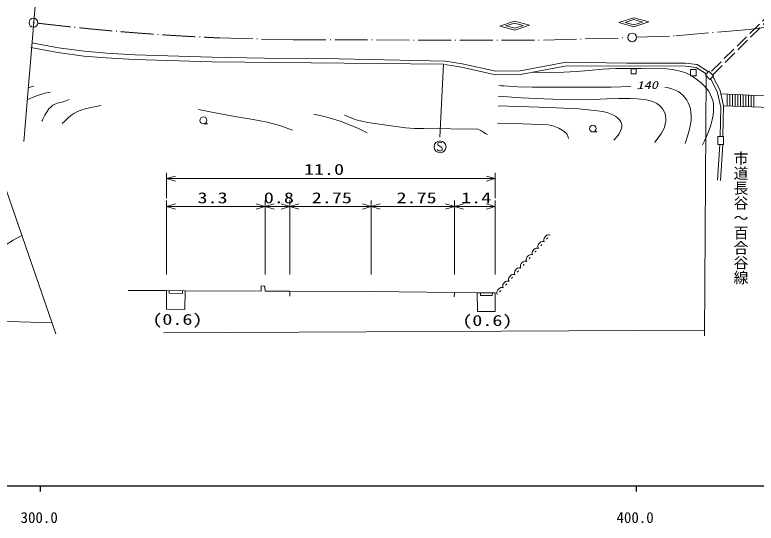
# Model space of a CAD drawing. Units: millimetres, scale not verified. Extents: x 16806 to 656806, y -100581 to 259419.
# Drawn here: x 340561 to 464967, y 78134 to 163408 of the extents above; entities that cross this region are included whole.
import ezdxf
from ezdxf.enums import TextEntityAlignment as Align

# ---------------------------------------------------------------- set-up
doc = ezdxf.new("R2010")
doc.units = ezdxf.units.MM
doc.header["$LTSCALE"] = 1000
doc.linetypes.add('USER1', pattern=[7.000001, 5.508197, -0.688525, 0.114754, -0.688525])
doc.linetypes.add('USER2', pattern=[3, 2.25, -0.75])
for name, color, linetype, lineweight in [('M-TTL-BAND', 7, 'Continuous', 25), ('S-BGD', 1, 'Continuous', 13), ('S-BGD-CRST', 4, 'Continuous', 13), ('S-BGD-HTXT', 6, 'Continuous', 13), ('S-BMK', 3, 'USER1', 13)]:
    doc.layers.add(name, color=color, linetype=linetype, lineweight=lineweight)
doc.styles.add('@ＭＳ ゴシック', font='')
doc.styles.add('ＭＳ ゴシック', font='')
doc.styles.add('ＭＳ 明朝', font='')
doc.styles.get('@ＭＳ ゴシック').set_extended_font_data('@MS Gothic')
doc.styles.get('ＭＳ ゴシック').set_extended_font_data('MS Gothic')
doc.styles.get('ＭＳ 明朝').set_extended_font_data('MS Mincho')

# ---------------------------------------------------------------- blocks, each defined once
blk = doc.blocks.new('BUHIN1')
at = {"layer": 'S-BGD'}
blk.add_lwpolyline([(310, 645), (255, 705), (180, 740), (75, 760), (-80, 760), (-210, 725), (-320, 650), (-385, 540), (-390, 425), (-385, 350), (-345, 250), (-275, 195), (270, -120), (330, -210), (370, -335), (360, -455), (325, -550), (255, -640), (100, -685), (-130, -685), (-230, -670), (-325, -625), (-405, -550), (-475, -435)], dxfattribs=at)
blk.add_circle((0, 0), 995, dxfattribs=at)
blk = doc.blocks.new('BUHIN40')
at = {"layer": 'S-BGD'}
blk.add_line((0, -574), (746, -574), dxfattribs=at)
blk.add_circle((0, 0), 574, dxfattribs=at)
blk = doc.blocks.new('BUHIN58')
at = {"layer": 'S-BGD-CRST'}
blk.add_line((99, 111), (-99, -111), dxfattribs=at)
blk.add_lwpolyline([(-493, -553), (-560, -389), (-565, -166), (-526, 22), (-408, 210), (-260, 376), (-77, 525), (116, 591), (320, 598), (493, 553)], dxfattribs=at)
blk = doc.blocks.new('BUHIN59')
at = {"layer": 'S-BGD-CRST'}
blk.add_lwpolyline([(1500, -431), (0, 0), (1500, 428)], dxfattribs=at)
blk = doc.blocks.new('BUHIN60')
at = {"layer": 'S-BGD-CRST'}
blk.add_lwpolyline([(-1500, 431), (0, 0), (-1500, -428)], dxfattribs=at)
blk = doc.blocks.new('BUHIN247')
at = {"layer": 'S-BMK', "linetype": 'Continuous'}
for radius in [746, 22.5]:
    blk.add_circle((0, 0), radius, dxfattribs=at)

msp = doc.modelspace()

# ---------------------------------------------------------------- linework, layer by layer
at = {"layer": 'M-TTL-BAND'}
for p, q in [((16806, 84419), (555806, 84419)), ((344806, 84419), (344806, 83419)), ((444806, 84419), (444806, 83419))]:
    msp.add_line(p, q, dxfattribs=at)
at = {"layer": 'S-BGD', "linetype": 'USER2'}
for p, q in [((471937, 168125), (457227, 153736)), ((457657, 153313), (472534, 168119))]:
    msp.add_line(p, q, dxfattribs=at)
at = {"layer": 'S-BGD'}
for p, q in [((421932, 161502), (424405, 162335)), ((424416, 162022), (422975, 161537)), ((424405, 162335), (426929, 161669)), ((424416, 162022), (425886, 161634)), ((441944, 162128), (444431, 162921)), ((444457, 161421), (441944, 162128)), ((444437, 162608), (442988, 162146)), ((442988, 162146), (444452, 161735)), ((444431, 162921), (446944, 162214)), ((444437, 162608), (445900, 162196)), ((445900, 162196), (444452, 161735)), ((446944, 162214), (444457, 161421)), ((424456, 160836), (421932, 161502)), ((422975, 161537), (424445, 161149)), ((425886, 161634), (424445, 161149)), ((426929, 161669), (424456, 160836)), ((343414, 158724), (347906, 157887)), ((347778, 157097), (343268, 157937)), ((352169, 156492), (347778, 157097)), ((347906, 157887), (352257, 157287)), ((352257, 157287), (355958, 156974)), ((355958, 156974), (360674, 156714)), ((355902, 156176), (352169, 156492)), ((360639, 155915), (355902, 156176)), ((373624, 155497), (360639, 155915)), ((360674, 156714), (373645, 156297)), ((373645, 156297), (382446, 156114)), ((382446, 156114), (392335, 156088)), ((392335, 156088), (412820, 155661)), ((412820, 155661), (415607, 155191)), ((412509, 155119), (373624, 155497)), ((412509, 155119), (411873, 142902)), ((415493, 154602), (412720, 155070)), ((421228, 153348), (415493, 154602)), ((415607, 155191), (421290, 153948)), ((425380, 153994), (433083, 155467)), ((433135, 154866), (425440, 153395)), ((433083, 155467), (443263, 155306)), ((453102, 154806), (433135, 154866)), ((443263, 155306), (453134, 155306)), ((443967, 153531), (443973, 154345)), ((443973, 154345), (444828, 154339)), ((444828, 154339), (444822, 153525)), ((454914, 154571), (453102, 154806)), ((453134, 155306), (455090, 155053)), ((456595, 153492), (454914, 154571)), ((455090, 155053), (456954, 153856)), ((425440, 153395), (421228, 153348)), ((421290, 153948), (425380, 153994)), ((444822, 153525), (443967, 153531)), ((453947, 154211), (454913, 154211)), ((453947, 153201), (453947, 154211)), ((454913, 153201), (453947, 153201)), ((454913, 154211), (454913, 153201)), ((457029, 153932), (456443, 153337)), ((456443, 153337), (457205, 152585)), ((457792, 153180), (457029, 153932)), ((457205, 152585), (457792, 153180)), ((457688, 153075), (458909, 150727)), ((457319, 152701), (458436, 150554)), ((458436, 150554), (459029, 147940)), ((458909, 150727), (459494, 148149)), ((459040, 150150), (467458, 149739)), ((460092, 150099), (460090, 148128)), ((460542, 150098), (460540, 148111)), ((460992, 150055), (460990, 148095)), ((461442, 150033), (461440, 148078)), ((461892, 150011), (461890, 148062)), ((462342, 149989), (462340, 148045)), ((462792, 149967), (462790, 148029)), ((463242, 149945), (463240, 148013)), ((463692, 149923), (463690, 147996)), ((464142, 149901), (464140, 147980)), ((464592, 149879), (464590, 147963)), ((459494, 148149), (459398, 142986)), ((459494, 148149), (467381, 147861)), ((459029, 147940), (458898, 142999)), ((459469, 142987), (458546, 142983)), ((458546, 142983), (458552, 141638)), ((459475, 141642), (459469, 142987)), ((458876, 141674), (458485, 135662)), ((458552, 141638), (459475, 141642)), ((459375, 141642), (458984, 135630)), ((382396, 117892), (382524, 117764))]:
    msp.add_line(p, q, dxfattribs=at)
for points in [[(427398, 153769), (430056, 153750), (432711, 153791), (434805, 153900), (436897, 154069), (439156, 154278), (441428, 154426), (445683, 154413), (449950, 154339), (450845, 154243), (451746, 154086), (452457, 153905), (453159, 153665), (453707, 153421), (454233, 153119), (454997, 152573), (455732, 151973), (456235, 151512), (456699, 151004), (457010, 150575), (457272, 150109), (457497, 149589), (457669, 149037), (457780, 148480), (457832, 147909), (457818, 147270), (457745, 146635), (457572, 145773), (457339, 144923), (457002, 143938), (456609, 142976), (456292, 142278), (455964, 141585)], [(343770, 151428), (343287, 151321), (342804, 151169)], [(443924, 151364), (440632, 151287), (437366, 151271), (432404, 151272), (427407, 151280), (424999, 151352), (422597, 151484), (422198, 151508), (421800, 151533)], [(453063, 141837), (453453, 143032), (453788, 144255), (453940, 145022), (454034, 145814), (454054, 146450), (454014, 147093), (453924, 147627), (453772, 148159), (453570, 148645), (453308, 149116), (453007, 149538), (452653, 149929), (452281, 150252), (451865, 150534), (451365, 150791), (450831, 150999), (450239, 151168), (449625, 151293)], [(342641, 149154), (343658, 149601), (344703, 149994), (345574, 150242), (346468, 150452)], [(421696, 149770), (425504, 149507), (429315, 149305), (432378, 149210), (435440, 149176), (437677, 149203), (439924, 149291), (441873, 149360), (443839, 149370), (444989, 149320), (446147, 149210), (446782, 149102), (447402, 148935), (447859, 148753), (448296, 148514), (448676, 148236), (449019, 147909), (449297, 147566), (449522, 147192), (449678, 146820), (449775, 146431), (449816, 145999), (449798, 145552), (449714, 145058), (449569, 144570), (449343, 144046), (449059, 143542), (448529, 142786), (447940, 142052), (447933, 142044)], [(349686, 149217), (349112, 148965), (348516, 148769), (347896, 148637), (347291, 148445), (346955, 148250), (346640, 147997), (346285, 147623), (345973, 147207), (345592, 146565), (345257, 145882), (345182, 145717), (345102, 145544)], [(355017, 148209), (353679, 147945), (352346, 147619), (351634, 147393), (350946, 147112), (350446, 146847), (349979, 146531), (349388, 146031), (348830, 145481), (348676, 145321), (348516, 145154)], [(441089, 142407), (441544, 142911), (441952, 143452), (442160, 143822), (442321, 144234), (442397, 144574), (442411, 144911), (442364, 145188), (442256, 145459), (442065, 145752), (441811, 146025), (441430, 146330), (441017, 146584), (440507, 146823), (439987, 147001), (439176, 147188), (438344, 147318), (436771, 147497), (435185, 147618), (430187, 147837), (425194, 148029), (423419, 148096), (421644, 148163)], [(371387, 147533), (374766, 146854), (378160, 146234), (380543, 145857), (382919, 145420), (383990, 145150), (385058, 144819), (386114, 144447), (387174, 144050)], [(390755, 146759), (392513, 146337), (394253, 145857), (395483, 145446), (396704, 144975), (398206, 144322), (399694, 143625)], [(395901, 146565), (396861, 146164), (397837, 145821), (398810, 145567), (399799, 145370), (402952, 144881), (406100, 144454), (407654, 144355), (409213, 144316), (413728, 144294), (418241, 144212), (418756, 143982), (419258, 143692), (419561, 143504), (419860, 143315)], [(421541, 145207), (425777, 145113), (430034, 144958), (430655, 144825), (431272, 144629), (431843, 144386), (432395, 144084), (432761, 143841), (433084, 143555), (433246, 143326), (433358, 143065), (433415, 142873), (433467, 142667)], [(341729, 126414), (340300, 125580), (338906, 124697), (338079, 124106), (337280, 123461), (336529, 122771), (335820, 122037), (335065, 121156), (334350, 120230), (334112, 119909), (333869, 119579)]]:
    msp.add_lwpolyline(points, dxfattribs=at)
at = {"layer": 'S-BGD-CRST'}
for p, q in [((366023, 132654), (366023, 136928)), ((421195, 136928), (421195, 132654)), ((366023, 135928), (421195, 135928)), ((366023, 119838), (366023, 132251)), ((382588, 132251), (382588, 119838)), ((386733, 132251), (386733, 119838)), ((400378, 132251), (400378, 119838)), ((414358, 132251), (414358, 119838)), ((421195, 132251), (421195, 119838)), ((366023, 131251), (382588, 131251)), ((382588, 131251), (386733, 131251)), ((386733, 131251), (400378, 131251)), ((400378, 131251), (414358, 131251)), ((414358, 131251), (421195, 131251)), ((366023, 117143), (359574, 117143)), ((365996, 114011), (366023, 117143)), ((366023, 117143), (369128, 117116)), ((366474, 117139), (366474, 116692)), ((368677, 116665), (368704, 117120)), ((369128, 117116), (369101, 113985)), ((369128, 117116), (381884, 117044)), ((381884, 117044), (381900, 117924)), ((381900, 117924), (382396, 117892)), ((382524, 117764), (382588, 117060)), ((382588, 117060), (386733, 117028)), ((386733, 117028), (386732, 116216)), ((386733, 117028), (400378, 117016)), ((400378, 117016), (414358, 116832)), ((366474, 116692), (368677, 116665)), ((414358, 116832), (414315, 116083)), ((414358, 116832), (418141, 116796)), ((418141, 116796), (421195, 116796)), ((418141, 116796), (418215, 113632)), ((418688, 116796), (418688, 116306)), ((418688, 116306), (420675, 116298)), ((420675, 116298), (420693, 116796)), ((421195, 116796), (421158, 113632)), ((369101, 113985), (365996, 114011)), ((421158, 113632), (418215, 113632))]:
    msp.add_line(p, q, dxfattribs=at)
at = {"layer": 'S-BGD-HTXT'}
for p, q in [((345846, 187906), (342076, 142157)), ((456283, 109550), (456594, 153188)), ((338420, 135992), (347426, 109920)), ((174445, 116987), (346796, 111745)), ((365490, 110072), (456289, 110490))]:
    msp.add_line(p, q, dxfattribs=at)
at = {"layer": 'S-BMK'}
for p, q in [((463788, 160972), (476203, 162583)), ((451479, 159881), (463788, 160972)), ((374973, 159535), (387258, 159210)), ((429298, 159153), (443407, 159564)), ((444906, 159637), (451479, 159881)), ((387258, 159210), (429298, 159153))]:
    msp.add_line(p, q, dxfattribs=at)
msp.add_arc((391500, 553305), 394117, 263.1409, 267.5966, dxfattribs=at)

# ---------------------------------------------------------------- block references
for name, p in [('BUHIN247', (343686, 162093)), ('BUHIN247', (444156, 159609)), ('BUHIN40', (372196, 145704)), ('BUHIN40', (437555, 144328)), ('BUHIN1', (411926, 141267)), ('BUHIN59', (366023, 135928)), ('BUHIN60', (421195, 135928)), ('BUHIN59', (366023, 131251)), ('BUHIN60', (382588, 131251)), ('BUHIN59', (382588, 131251)), ('BUHIN60', (386733, 131251)), ('BUHIN59', (386733, 131251)), ('BUHIN60', (400378, 131251)), ('BUHIN59', (400378, 131251)), ('BUHIN60', (414358, 131251)), ('BUHIN59', (414358, 131251)), ('BUHIN60', (421195, 131251)), ('BUHIN58', (429905, 125895)), ('BUHIN58', (428919, 124790)), ('BUHIN58', (426948, 122579)), ('BUHIN58', (427934, 123684)), ('BUHIN58', (425962, 121474)), ('BUHIN58', (424976, 120368)), ('BUHIN58', (423991, 119263)), ('BUHIN58', (423005, 118158)), ('BUHIN58', (422019, 117052))]:
    msp.add_blockref(name, p)

# ---------------------------------------------------------------- texts
at = {"layer": 'M-TTL-BAND', "style": 'ＭＳ ゴシック'}
for s, p in [('300.0', (344651, 77614)), ('400.0', (444651, 77614))]:
    msp.add_text(s, height=1833, dxfattribs=at).set_placement(p, align=Align.BOTTOM_CENTER)
at = {"layer": 'S-BGD', "style": 'ＭＳ 明朝', "oblique": 15, "width": 1.35}
msp.add_text('140', height=1320, rotation=0.8, dxfattribs=at).set_placement((444879, 150537), align=Align.BOTTOM_LEFT)
at = {"layer": 'S-BGD', "style": '@ＭＳ ゴシック'}
msp.add_text('市道長谷～百合谷線', height=1833, rotation=270, dxfattribs=at).set_placement((460922, 140600), align=Align.BOTTOM_LEFT)
at = {"layer": 'S-BGD-CRST', "style": 'ＭＳ ゴシック', "width": 1.35}
for s, p in [('11.0', (389080, 136021)), ('3.3', (371212, 131251)), ('0.8', (382344, 131251)), ('2.75', (390389, 131251)), ('2.75', (404608, 131251)), ('1.4', (415460, 131251)), ('(0.6)', (363635, 110858)), ('(0.6)', (415647, 110671))]:
    msp.add_text(s, height=1833, dxfattribs=at).set_placement(p, align=Align.BOTTOM_LEFT)

doc.saveas('drawing.dxf')
